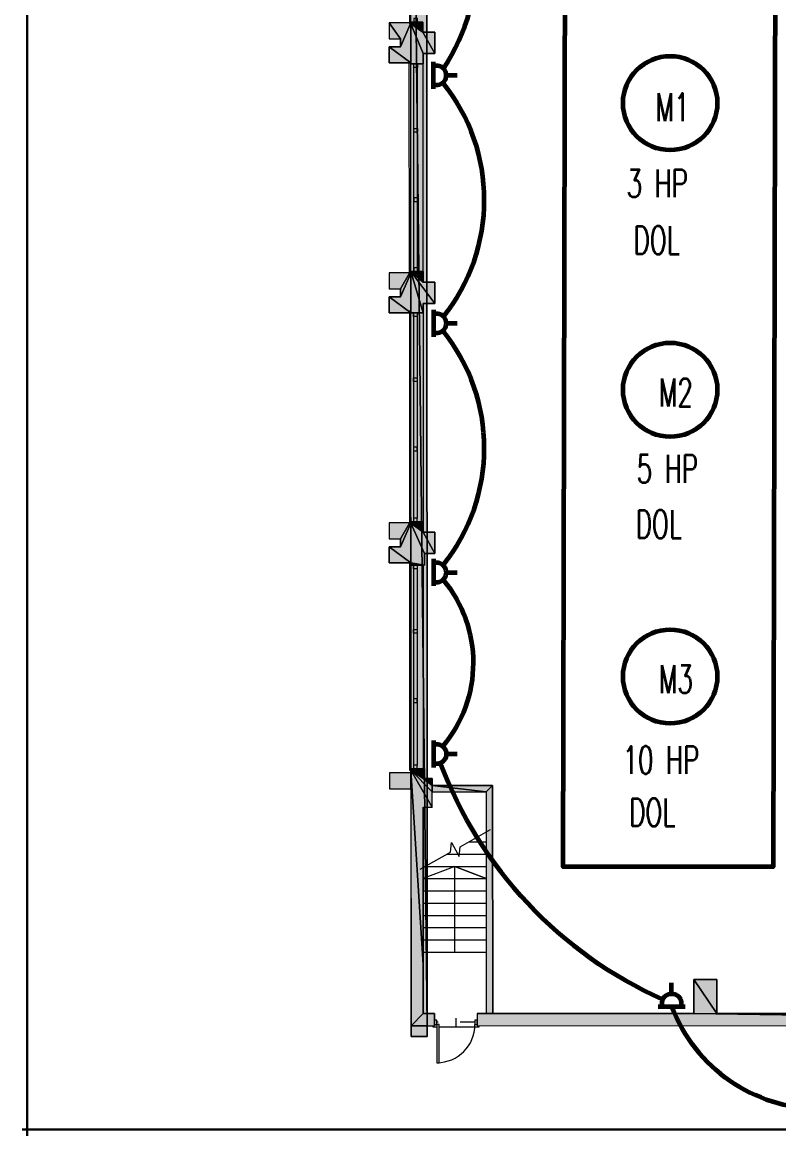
# Model space of a CAD drawing. Extents: x 96344 to 218910, y 99815 to 249769.
# Drawn here: x 96344 to 111768, y 99815 to 122529 of the extents above; entities that cross this region are included whole.
import ezdxf

# ---------------------------------------------------------------- set-up
doc = ezdxf.new("R2010")
doc.units = 0
doc.header["$LTSCALE"] = 25
doc.header["$MEASUREMENT"] = 0
doc.linetypes.add('DASHSPACE', pattern=[30, 12, -18])
for name, color, linetype, lineweight in [('frame', 170, 'Continuous', 30), ('sockets', 1, 'Continuous', 60), ('wiring', 3, 'Continuous', 60), ('www.cadblocksfree.com', 7, 'Continuous', 9)]:
    doc.layers.add(name, color=color, linetype=linetype, lineweight=lineweight)
doc.layers.add('TEXT', color=3, linetype='Continuous')
doc.styles.add('ROMDIM', font='romans.shx', dxfattribs={"width": 0.65})

# ---------------------------------------------------------------- blocks, each defined once
blk = doc.blocks.new('E-S03')
at = {"layer": 'sockets', "color": 4, "linetype": 'Continuous'}
blk.add_line((-2.853041976538851e-10, 303.5822377014583), (-2.853041976538851e-10, 483.5822377014583), dxfattribs=at)
at = {"layer": 'sockets', "color": 0, "linetype": 'Continuous'}
blk.add_line((-224.9223381104705, 87.58223770145833), (224.9223381104587, 87.58223770145833), dxfattribs=at)
blk.add_arc((-2.853041976538851e-10, 143.5348527414734), 160.0473849599849, 339.5371298926158, 200.4628701073836, dxfattribs=at)
blk = doc.blocks.new('power switch')
at = {"layer": 'sockets', "xscale": 1.225727712499896, "yscale": 1.22572771995423, "zscale": 1.225727718463246, "rotation": 270}
blk.add_blockref('E-S03', (104738.9575617199, 126550.3999091191), dxfattribs=at)

msp = doc.modelspace()

# ---------------------------------------------------------------- linework, layer by layer
at = {"layer": 'frame', "lineweight": 30}
msp.add_line((96440.68291953005, 135982.8086686466), (96440.68291953005, 99814.53880783383), dxfattribs=at)
at = {"layer": 'frame'}
msp.add_line((154441.0799126798, 99939.23953701682), (96344.39174410063, 99939.23953701682), dxfattribs=at)
at = {"layer": 'wiring'}
for centre, radius, start, end in [((101193.0927446196, 123995.7883393324), 4450.038084129908, 327.197612444371, 32.87029114949141), ((101953.4087652161, 118903.6865263429), 3811.727826669897, 321.1976460758913, 38.89539798734049), ((101953.4087656617, 113842.8196823152), 3811.727826669897, 321.1976460758943, 38.89539798735665), ((102901.8177779799, 109464.8789743988), 2641.947639798957, 319.7343222648129, 39.90921936623925), ((112892.5972367377, 110425.2236209666), 8569.371610294045, 200.5045413616338, 245.9573485616201), ((112597.1117138139, 103588.2002359605), 3219.774858326927, 200.7782668444766, 339.113816828264)]:
    msp.add_arc(centre, radius, start, end, dxfattribs=at)
at = {"layer": 'www.cadblocksfree.com', "lineweight": 9}
for p, q in [((104600.3805132675, 102059.1391877044), (104262.582721722, 132248.0549081901)), ((104262.582721722, 132248.0549081901), (104600.3805132675, 102059.1391877044)), ((104270.4626087284, 101839.0790984876), (104262.582721722, 132248.0549081901)), ((104600.3805132675, 102059.1391877044), (104592.6662719374, 132028.1656548941)), ((104592.6662719374, 132028.1656548941), (104600.3805132675, 102059.1391877044)), ((104264.0270712061, 122519.0856101436), (103825.1255381029, 122518.982431111)), ((104265.1031119452, 122519.0614524646), (103825.1255381029, 122518.982431111)), ((103825.1255381029, 122518.982431111), (104055.2016020391, 122189.01436637)), ((104055.2016020391, 122189.01436637), (103825.1255381029, 122518.982431111)), ((103825.1255381029, 122518.982431111), (103825.2058321277, 122188.9758062395)), ((103825.1255381029, 122518.982431111), (103825.2058321277, 122188.9758062395)), ((104264.0270712061, 122519.0856101436), (104055.2447862925, 122029.0174941766)), ((104055.2447862925, 122029.0174941766), (104264.0270712061, 122519.0856101436)), ((104265.306884248, 121699.0513305281), (104264.0270712061, 122519.0856101436)), ((104513.9665051288, 122529.1187133256), (104265.1091864271, 122529.0743329493)), ((104266.2197901945, 122499.0484658997), (104265.3357267695, 121679.0727495134)), ((104266.2380136402, 122529.0871073537), (104266.2197901945, 122499.0484658997)), ((104515.279864344, 121889.133751085), (104266.2197901945, 122499.0484658997)), ((104266.2197901945, 122499.0484658997), (104515.279864344, 121889.133751085)), ((104514.0263829398, 122329.1174991482), (104266.2197901945, 122499.0484658997)), ((104266.2197901945, 122499.0484658997), (104514.0263829398, 122329.1174991482)), ((104513.9665051288, 122529.1187133256), (104266.2380136402, 122529.0871073537)), ((104514.0263829398, 122329.1174991482), (104266.2380136402, 122529.0871073537)), ((104266.2380136402, 122529.0871073537), (104514.0263829398, 122329.1174991482)), ((104514.0263829398, 122329.1174991482), (104513.9665051288, 122529.1187133256)), ((104513.9665051288, 122529.1187133256), (104514.0263829398, 122329.1174991482)), ((104755.1402705718, 122329.1832549439), (104514.0263829398, 122329.1174991482)), ((104514.0263829398, 122329.1174991482), (104755.1402705718, 122329.1832549439)), ((104755.2649247628, 121889.1867324763), (104514.0263829398, 122329.1174991482)), ((104514.0263829398, 122329.1174991482), (104755.2649247628, 121889.1867324763)), ((104755.2649247628, 121889.1867324763), (104755.1402705718, 122329.1832549439)), ((104755.1402705718, 122329.1832549439), (104755.2649247628, 121889.1867324763)), ((103825.2058321277, 122188.9758062395), (104055.2016020391, 122189.01436637)), ((103825.2058321277, 122188.9758062395), (104055.2016020391, 122189.01436637)), ((104055.2447862925, 122029.0174941766), (103825.249016381, 122028.978934046)), ((103825.249016381, 122028.978934046), (104055.2447862925, 122029.0174941766)), ((103825.249016381, 122028.978934046), (104265.306884248, 121699.0513305281)), ((104265.306884248, 121699.0513305281), (103825.249016381, 122028.978934046)), ((103825.249016381, 122028.978934046), (103825.3293104057, 121698.9723091745)), ((103825.3293104057, 121698.9723091745), (103825.249016381, 122028.978934046)), ((104055.2016020391, 122189.01436637), (104055.2447862925, 122029.0174941766)), ((104055.2447862925, 122029.0174941766), (104055.2016020391, 122189.01436637)), ((104515.279864344, 121889.133751085), (104755.2649247628, 121889.1867324763)), ((104755.2649247628, 121889.1867324763), (104515.279864344, 121889.133751085)), ((104515.3218726843, 121679.1299042942), (104515.279864344, 121889.133751085)), ((104515.279864344, 121889.133751085), (104515.3218726843, 121679.1299042942)), ((103825.3293104057, 121698.9723091745), (104265.306884248, 121699.0513305281)), ((104265.306884248, 121699.0513305281), (103825.3293104057, 121698.9723091745)), ((104265.3357267695, 121679.0727495134), (104515.3218726843, 121679.1299042942)), ((104515.3218726843, 121679.1299042942), (104265.3357267695, 121679.0727495134)), ((104327.5278031882, 117444.0716936125), (104326.4752005837, 121604.0949784226)), ((104402.5623376453, 117444.1214600748), (104401.4687435554, 121604.0975649302)), ((104516.4196003992, 117444.138213607), (104515.3218726843, 121679.1299042942)), ((104516.4196003992, 117444.138213607), (104266.4334544844, 117444.0810588263)), ((104516.4196003992, 117444.138213607), (104266.4334544844, 117444.0810588263)), ((104756.6005768398, 116789.1977276036), (104266.4334544844, 117444.0810588263)), ((104266.4334544844, 117444.0810588263), (104516.6522152236, 116604.1495106558)), ((104266.4334544844, 117444.0810588263), (104756.6005768398, 116789.1977276036)), ((104516.49086223, 117229.1412686799), (104266.4334544844, 117444.0810588263)), ((104266.4334544844, 117444.0810588263), (104516.49086223, 117229.1412686799)), ((104516.6522152236, 116604.1495106558), (104266.4334544844, 117444.0810588263)), ((104266.4334544844, 117444.0810588263), (104266.6660693087, 116604.0923558751)), ((104516.49086223, 117229.1412686799), (104516.4196003992, 117444.138213607)), ((104516.4196003992, 117444.138213607), (104516.49086223, 117229.1412686799)), ((104236.452966036, 117414.0770771587), (103826.4113134562, 117418.1260191107)), ((103826.4113134562, 117418.1260191107), (103826.5004927194, 117088.939621412)), ((104266.4387640223, 117419.0724475919), (103826.4201986946, 117418.9462462836)), ((103826.4201986946, 117418.9462462836), (103826.5004927194, 117088.939621412)), ((104236.452966036, 117414.0770771587), (104056.5254591275, 117089.0356093686)), ((104056.5254591275, 117089.0356093686), (104236.452966036, 117414.0770771587)), ((104056.5686433809, 116929.0387371752), (104265.3273953109, 117414.0768229225)), ((104265.3273953109, 117414.0768229225), (104056.5686433809, 116929.0387371752)), ((104265.3273953109, 117414.0768229225), (104236.452966036, 117414.0770771587)), ((104266.6425363251, 116599.0623256554), (104265.3273953109, 117414.0768229225)), ((104756.4759226488, 117229.1942500712), (104516.49086223, 117229.1412686799)), ((104516.49086223, 117229.1412686799), (104756.4759226488, 117229.1942500712)), ((104756.6005768398, 116789.1977276036), (104756.4759226488, 117229.1942500712)), ((104756.4759226488, 117229.1942500712), (104756.6005768398, 116789.1977276036)), ((103826.5004927194, 117088.939621412), (104056.5254591275, 117089.0356093686)), ((103826.5004927194, 117088.939621412), (104056.5254591275, 117089.0356093686)), ((104056.5254591275, 117089.0356093686), (104056.5686433809, 116929.0387371752)), ((104056.5686433809, 116929.0387371752), (104056.5254591275, 117089.0356093686)), ((104056.5686433809, 116929.0387371752), (103826.5436769727, 116928.9427492186)), ((103826.5436769727, 116928.9427492186), (104056.5686433809, 116929.0387371752)), ((103826.5436769727, 116928.9427492186), (104266.6425363251, 116599.0623256554)), ((104266.6425363251, 116599.0623256554), (103826.5436769727, 116928.9427492186)), ((103826.5436769727, 116928.9427492186), (103826.6239709974, 116598.936124347)), ((103826.6239709974, 116598.936124347), (103826.5436769727, 116928.9427492186)), ((104516.6037214324, 116789.1549940836), (104756.6005768398, 116789.1977276036)), ((104756.6005768398, 116789.1977276036), (104516.6037214324, 116789.1549940836)), ((104516.6522152236, 116604.1495106558), (104516.6037214324, 116789.1549940836)), ((104516.6037214324, 116789.1549940836), (104516.6522152236, 116604.1495106558)), ((103826.6239709974, 116598.936124347), (104266.6425363251, 116599.0623256554)), ((104266.6425363251, 116599.0623256554), (103826.6239709974, 116598.936124347)), ((104266.6660693087, 116604.0923558751), (104516.6522152236, 116604.1495106558)), ((104516.6522152236, 116604.1495106558), (104266.6660693087, 116604.0923558751)), ((104317.7593325166, 116604.0788172719), (104318.8347031607, 112414.0640709623)), ((104392.7528754883, 116604.0814037794), (104393.8574426291, 112414.124085296)), ((104516.6522152236, 116604.1495106558), (104517.7317194927, 112339.1191785146)), ((104237.7532901407, 112309.0682899376), (103827.7380802949, 112317.3167870652)), ((103827.7380802949, 112317.3167870652), (103827.8361447964, 111988.9506165393)), ((104267.7626211107, 112319.0936905905), (103827.7558507717, 112318.9572414109)), ((103827.7558507717, 112318.9572414109), (103827.8361447964, 111988.9506165393)), ((104237.7532901407, 112309.0682899376), (104057.8201197193, 111988.9994245412)), ((104057.8201197193, 111988.9994245412), (104237.7532901407, 112309.0682899376)), ((104057.8633039726, 111829.0025523478), (104267.7447516401, 112309.0910579772)), ((104267.7447516401, 112309.0910579772), (104057.8633039726, 111829.0025523478)), ((104267.7447516401, 112309.0910579772), (104237.7532901407, 112309.0682899376)), ((104267.7455735778, 112339.0620237339), (104267.7447516401, 112309.0910579772)), ((104267.9545984248, 111499.0938165253), (104267.7447516401, 112309.0910579772)), ((104517.7317194927, 112339.1191785146), (104267.7455735778, 112339.0620237339)), ((104517.7317194927, 112339.1191785146), (104267.7455735778, 112339.0620237339)), ((104517.8147193184, 112129.1625116785), (104267.7455735778, 112339.0620237339)), ((104267.7455735778, 112339.0620237339), (104517.8147193184, 112129.1625116785)), ((104267.7565466288, 112309.0808101058), (104267.9663934135, 111499.083568654)), ((104542.9274890011, 111689.1477087714), (104267.7565466288, 112309.0808101058)), ((104267.7565466288, 112309.0808101058), (104542.9274890011, 111689.1477087714)), ((104517.8147193184, 112129.1625116785), (104267.7565466288, 112309.0808101058)), ((104267.7565466288, 112309.0808101058), (104517.8147193184, 112129.1625116785)), ((104517.8147193184, 112129.1625116785), (104517.7317194927, 112339.1191785146)), ((104517.7317194927, 112339.1191785146), (104517.8147193184, 112129.1625116785)), ((103827.8361447964, 111988.9506165393), (104057.8201197193, 111988.9994245412)), ((103827.8361447964, 111988.9506165393), (104057.8201197193, 111988.9994245412)), ((104057.8201197193, 111988.9994245412), (104057.8633039726, 111829.0025523478)), ((104057.8633039726, 111829.0025523478), (104057.8201197193, 111988.9994245412)), ((104757.8115747259, 112129.2052451985), (104517.8147193184, 112129.1625116785)), ((104517.8147193184, 112129.1625116785), (104757.8115747259, 112129.2052451985)), ((104757.9244339282, 111689.2189706022), (104517.8147193184, 112129.1625116785)), ((104517.8147193184, 112129.1625116785), (104757.9244339282, 111689.2189706022)), ((104757.9244339282, 111689.2189706022), (104757.8115747259, 112129.2052451985)), ((104757.8115747259, 112129.2052451985), (104757.9244339282, 111689.2189706022)), ((104057.8633039726, 111829.0025523478), (103827.8793290498, 111828.9537443459)), ((103827.8793290498, 111828.9537443459), (104057.8633039726, 111829.0025523478)), ((103827.8793290498, 111828.9537443459), (104267.9545984248, 111499.0938165253)), ((104267.9545984248, 111499.0938165253), (103827.8793290498, 111828.9537443459)), ((103827.8793290498, 111828.9537443459), (103827.9596230745, 111498.9471194743)), ((103827.9596230745, 111498.9471194743), (103827.8793290498, 111828.9537443459)), ((104542.9274890011, 111689.1477087714), (104757.9244339282, 111689.2189706022)), ((104757.9244339282, 111689.2189706022), (104542.9274890011, 111689.1477087714)), ((104542.9748068794, 111454.1352507462), (104542.9274890011, 111689.1477087714)), ((104542.9274890011, 111689.1477087714), (104542.9748068794, 111454.1352507462)), ((103827.9596230745, 111498.9471194743), (104267.9545984248, 111499.0938165253)), ((104267.9663934135, 111499.083568654), (103827.9596230745, 111498.9471194743)), ((104267.9545984248, 111499.0938165253), (104267.9595539875, 111454.0491964503)), ((104517.9866913877, 111454.1535311857), (104267.9595539875, 111454.0491964503)), ((104267.9595539875, 111454.0491964503), (104542.9748068794, 111454.1352507462)), ((104542.9748068794, 111454.1352507462), (104267.9595539875, 111454.0491964503)), ((104267.9663934135, 111499.083568654), (104542.9748068794, 111454.1352507462)), ((104542.9748068794, 111454.1352507462), (104267.9663934135, 111499.083568654)), ((104319.0938086807, 111454.0828378017), (104320.1658106439, 107374.105169043)), ((104394.0873516524, 111454.0854243094), (104395.1593536156, 107374.1077555506)), ((104517.9866913877, 111454.1535311857), (104519.0628269759, 107299.1602765953)), ((104269.0572817024, 107219.0575057631), (103829.0797078601, 107218.9784844095)), ((104269.0572817024, 107219.0575057631), (103829.0797078601, 107218.9784844095)), ((103829.0797078601, 107218.9784844095), (103829.1600018848, 106888.9718595379)), ((103829.0797078601, 107218.9784844095), (103829.1600018848, 106888.9718595379)), ((104519.0628269759, 107299.1602765953), (104269.0356895757, 107299.0559418598)), ((104519.0628269759, 107299.1602765953), (104269.0356895757, 107299.0559418598)), ((104269.0356895757, 107299.0559418598), (104269.0584576153, 107269.0644803605)), ((104269.0356895757, 107299.0559418598), (104269.0572817024, 107219.0575057631)), ((104269.1375757271, 106889.0508808915), (104269.0572817024, 107219.0575057631)), ((104520.0901147977, 103309.1364965919), (104269.0584576153, 107269.0644803605)), ((104269.0584576153, 107269.0644803605), (104270.3856833846, 102059.0486458083)), ((104269.0584576153, 107269.0644803605), (104519.1227047869, 107099.1590624178)), ((104519.1227047869, 107099.1590624178), (104269.0584576153, 107269.0644803605)), ((104269.0584576153, 107269.0644803605), (104704.1629461602, 106829.1838543362)), ((104269.0584576153, 107269.0644803605), (104520.0901147977, 103309.1364965919)), ((104704.2671841375, 106519.1927425626), (104269.0584576153, 107269.0644803605)), ((104269.0584576153, 107269.0644803605), (104704.2671841375, 106519.1927425626)), ((104704.1629461602, 106829.1838543362), (104269.0584576153, 107269.0644803605)), ((104279.0367750717, 107299.0601152492), (104519.0628269759, 107299.1602765953)), ((104519.1227047869, 107099.1590624178), (104519.0628269759, 107299.1602765953)), ((104519.0628269759, 107299.1602765953), (104519.1227047869, 107099.1590624178)), ((104704.0871967293, 107099.1603762543), (104519.1227047869, 107099.1590624178)), ((104519.1227047869, 107099.1590624178), (104704.0871967293, 107099.1603762543)), ((104704.1425299465, 106959.1892650302), (104519.1227047869, 107099.1590624178)), ((104519.1227047869, 107099.1590624178), (104704.1425299465, 106959.1892650302)), ((104704.1425299465, 106959.1892650302), (104704.0871967293, 107099.1603762543)), ((104704.0871967293, 107099.1603762543), (104704.1425299465, 106959.1892650302)), ((103829.1600018848, 106888.9718595379), (104269.1375757271, 106889.0508808915)), ((103829.1600018848, 106888.9718595379), (104269.1375757271, 106889.0508808915)), ((104269.1375757271, 106889.0508808915), (104270.4626087284, 101839.0790984876)), ((105934.1356699913, 106959.4933763671), (104704.1425299465, 106959.1892650302)), ((104704.1425299465, 106959.1892650302), (105934.1356699913, 106959.4933763671)), ((104704.1629461602, 106829.1838543362), (104704.1425299465, 106959.1892650302)), ((104704.1425299465, 106959.1892650302), (104704.1629461602, 106829.1838543362)), ((105804.1829662423, 106829.4808915653), (104704.1425299465, 106959.1892650302)), ((104704.1425299465, 106959.1892650302), (105804.1829662423, 106829.4808915653)), ((104704.1629461602, 106829.1838543362), (105804.1829662423, 106829.4808915653)), ((104704.1629461602, 106829.1838543362), (105804.1829662423, 106829.4808915653)), ((104704.2671841375, 106519.1927425626), (104704.1629461602, 106829.1838543362)), ((104704.2671841375, 106519.1927425626), (104704.1629461602, 106829.1838543362)), ((105934.1356699913, 106959.4933763671), (105804.1829662423, 106829.4808915653)), ((105804.1829662423, 106829.4808915653), (105934.1356699913, 106959.4933763671)), ((105804.1829662423, 106829.4808915653), (105805.3386309112, 102309.4595203843)), ((105804.1829662423, 106829.4808915653), (105805.3386309112, 102309.4595203843)), ((105935.3527423593, 102309.5137744467), (105934.1356699913, 106959.4933763671)), ((105934.1356699913, 106959.4933763671), (105935.3527423593, 102309.5137744467)), ((104519.2617007097, 106519.1442487714), (104704.2671841375, 106519.1927425626)), ((104519.2617007097, 106519.1442487714), (104704.2671841375, 106519.1927425626)), ((104520.0901147977, 103309.1364965919), (104519.2617007097, 106519.1442487714)), ((104519.2617007097, 106519.1442487714), (104520.3541188867, 102309.1611693186)), ((105447.5940872817, 105809.3657554493), (105804.4348213675, 105809.4798033226)), ((105004.3769051382, 105559.2464105771), (105804.4935232656, 105559.4716145478)), ((104519.5795081278, 105309.1548268359), (105804.5522251636, 105309.4634257729)), ((105162.07176414, 105309.3040023688), (104519.6382100258, 105059.1466380611)), ((105162.5118739232, 103559.3041087709), (105162.07176414, 105309.3040023688)), ((105162.07176414, 105309.3040023688), (105804.6109270617, 105059.4552369981)), ((105804.6109270617, 105059.4552369981), (105162.07176414, 105309.3040023688)), ((104519.6382100258, 105059.1466380611), (105804.6109270617, 105059.4552369981)), ((104519.6969119239, 104809.1384492863), (105804.7106204451, 104809.494228178)), ((104519.755613822, 104559.1302605114), (105804.7693223432, 104559.4860394031)), ((104519.8143157201, 104309.1220717366), (105804.8280242413, 104309.4778506283)), ((104519.8730176182, 104059.1138829617), (105804.8867261393, 104059.4696618535)), ((104519.9727110016, 103809.1528741416), (105804.9454280374, 103809.4614730786)), ((104520.0314128997, 103559.1446853668), (105805.0041299355, 103559.4532843037)), ((104520.3541188867, 102309.1611693186), (104520.0901147977, 103309.1364965919)), ((104520.3541188867, 102309.1611693186), (104520.0901147977, 103309.1364965919)), ((110505.1741420713, 103000.6934701878), (110035.1523202556, 103000.5547487112)), ((110035.1523202556, 103000.5547487112), (110505.1741420713, 103000.6934701878)), ((110035.1523202556, 103000.5547487112), (110035.3356763447, 102310.5500374688)), ((110505.3457031717, 102310.6990068167), (110035.1523202556, 103000.5547487112)), ((110035.1523202556, 103000.5547487112), (110505.3457031717, 102310.6990068167)), ((110035.3356763447, 102310.5500374688), (110035.1523202556, 103000.5547487112)), ((110505.3457031717, 102310.6990068167), (110505.1741420713, 103000.6934701878)), ((110505.1741420713, 103000.6934701878), (110505.3457031717, 102310.6990068167)), ((104270.3856833846, 102059.0486458083), (104520.3541188867, 102309.1611693186)), ((104520.3541188867, 102309.1611693186), (104270.3856833846, 102059.0486458083)), ((104750.3498887982, 102309.1997294492), (104520.3541188867, 102309.1611693186)), ((104520.3541188867, 102309.1611693186), (104750.3498887982, 102309.1997294492)), ((104750.4085906963, 102059.1915406743), (104750.3498887982, 102309.1997294492)), ((104750.3498887982, 102309.1997294492), (104750.4085906963, 102059.1915406743)), ((110035.3356763447, 102310.5500374688), (105620.3331474834, 102309.4110265931)), ((105620.3331474834, 102309.4110265931), (110035.3356763447, 102310.5500374688)), ((105620.3331474834, 102309.4110265931), (105620.3918493815, 102059.4028378182)), ((105620.3331474834, 102309.4110265931), (105620.3918493815, 102059.4028378182)), ((105620.3331474834, 102309.4110265931), (105620.3918493815, 102059.4028378182)), ((105805.3386309112, 102309.4595203843), (105935.3527423593, 102309.5137744467)), ((116025.342401626, 102312.1186755746), (110505.3457031717, 102310.6990068167)), ((110505.3457031717, 102310.6990068167), (116025.342401626, 102312.1186755746)), ((104270.3856833846, 102059.0486458083), (104750.4085906963, 102059.1915406743)), ((104600.3805132675, 102059.1391877044), (104270.3856833846, 102059.0486458083)), ((104270.3856833846, 102059.0486458083), (104270.4626087284, 101839.0790984876)), ((104600.3805132675, 102059.1391877044), (104750.4085906963, 102059.1915406743)), ((104600.4692336, 101839.1593925123), (104600.3805132675, 102059.1391877044)), ((104600.3805132675, 102059.1391877044), (104600.4692336, 101839.1593925123)), ((104600.3805132675, 102059.1391877044), (104600.4692336, 101839.1593925123)), ((104796.7788188684, 102081.4963622218), (104796.7478015534, 102174.2533703846)), ((105574.0047956898, 102174.4690351795), (105574.0358130048, 102081.7120270167)), ((104270.4626087284, 101839.0790984876), (104600.4692336, 101839.1593925123)), ((104600.4692336, 101839.1593925123), (104270.4626087284, 101839.0790984876)), ((104600.4692336, 101839.1593925123), (104270.4626087284, 101839.0790984876))]:
    msp.add_line(p, q, dxfattribs=at)
at = {"layer": 'www.cadblocksfree.com', "lineweight": 9, "ltscale": 0.000390625}
for p, q in [((104267.7447516401, 112309.0910579772), (104267.7565466288, 112309.0808101058)), ((104267.9663934135, 111499.083568654), (104267.9545984248, 111499.0938165253))]:
    msp.add_line(p, q, dxfattribs=at)
at = {"layer": 'www.cadblocksfree.com', "color": 9, "lineweight": 9}
for p, q in [((110035.3356763447, 102310.5500374688), (126115.3907627908, 102064.7153879276)), ((126115.3907627908, 102064.7153879276), (110035.3356763447, 102310.5500374688)), ((126115.3907627908, 102064.7153879276), (110505.3457031717, 102310.6990068167)), ((110505.3457031717, 102310.6990068167), (126115.3907627908, 102064.7153879276)), ((105620.3918493815, 102059.4028378182), (126115.3907627908, 102064.7153879276))]:
    msp.add_line(p, q, dxfattribs=at)
at = {"layer": 'www.cadblocksfree.com', "linetype": 'DASHSPACE', "lineweight": 9}
for p, q in [((105574.0262018417, 102128.0854071624), (104796.7574127166, 102127.8799902389)), ((105185.3551909416, 102211.4301681985), (105185.3874321313, 102044.4880492481))]:
    msp.add_line(p, q, dxfattribs=at)
at = {"layer": 'www.cadblocksfree.com', "color": 4, "lineweight": 9}
msp.add_line((105620.3918493815, 102059.4028378182), (126115.3907627908, 102064.7153879276), dxfattribs=at)
at = {"layer": 'www.cadblocksfree.com', "lineweight": 9}
for points in [[(104263.9997897238, 126804.3143841981), (104263.9770216842, 126834.3058456974), (104234.0147566816, 126834.3405054839), (104236.2575251918, 122499.0831256861), (104266.2197901945, 122499.0484658997), (104266.2380136402, 122529.0871073537)], [(104266.4334544844, 117444.0810588263), (104266.456222524, 117414.0895973269), (104236.452966036, 117414.0770771587), (104235.3097022419, 121709.0516908445), (104265.3129587299, 121709.0642110127), (104265.3357267695, 121679.0727495134)], [(104266.6660693087, 116604.0923558751), (104266.6433012691, 116634.0838173744), (104236.6400447811, 116634.0712972062), (104237.7532901407, 112309.0682899376), (104267.7565466288, 112309.0808101058), (104267.7455735778, 112339.0620237339)], [(104267.9595539875, 111454.0491964503), (104267.9777774333, 111484.0878379043), (104237.9745209453, 111484.0753177361), (104239.0552011273, 107269.0519601922), (104269.0584576153, 107269.0644803605), (104269.0356895757, 107299.0559418598)], [(104456.841043876, 105250.2353200823), (105075.9526214192, 105599.6210203567), (105093.7277489143, 105795.5936648808), (105252.893317307, 105513.5324321377), (105270.6684448021, 105709.5050766617), (105889.7800223453, 106058.8907769361)], [(104796.8031917643, 102029.2317331982), (104750.4195637472, 102029.2103270463), (104720.4163072592, 102029.1978068781), (104720.4053342083, 102059.1790205061)], [(105620.3918493815, 102059.4028378182), (105650.3951058695, 102059.4153579865), (105650.4060789205, 102029.4341443584), (104843.145828296, 102029.2059593953)]]:
    msp.add_lwpolyline(points, dxfattribs=at)
at = {"layer": 'www.cadblocksfree.com', "lineweight": 60}
msp.add_lwpolyline([(107410.970025206, 123804.551792455), (111698.1140571272, 123804.551792455), (111657.2182026416, 105298.7135072753), (107370.0741707204, 105298.7135072753)], close=True, dxfattribs=at)
at = {"layer": 'www.cadblocksfree.com', "lineweight": 9}
for points in [[(104326.2445266163, 122529.1121476902), (104401.238069588, 122529.1147341979), (104401.2164774613, 122609.1131702946), (104326.2229344896, 122609.1105837869)], [(104326.4710669587, 121679.1105642543), (104401.4646099304, 121679.1131507619), (104401.4687435554, 121604.0975649302), (104326.4752005837, 121604.0949784226)], [(104326.775366506, 120363.9008200242), (104401.7981059744, 120363.9608343579), (104401.8022395993, 120288.9452485262), (104326.8204916163, 120288.9324141472)], [(104327.1734799616, 118874.2439378323), (104402.1552279446, 118874.2567722112), (104402.1510943197, 118949.2723580429), (104327.1693463367, 118949.259523664)], [(104327.5278031882, 117444.0716936125), (104402.5623376453, 117444.1214600748), (104402.517212535, 117519.0898659518), (104327.5236695633, 117519.0872794442)], [(104317.7593325166, 116604.0788172719), (104392.7528754883, 116604.0814037794), (104392.7980005986, 116529.1129979024), (104317.7634661415, 116529.0632314401)], [(104318.116007569, 115273.9205222468), (104393.097755552, 115273.9333566257), (104393.1428806623, 115198.9649507487), (104318.1201411939, 115198.9049364151)], [(104318.5141210246, 113784.2636400548), (104393.4958690076, 113784.2764744338), (104393.4917353827, 113859.2920602655), (104318.4689959143, 113859.2320459318)], [(104318.879828271, 112339.0956650853), (104393.861576254, 112339.1084994643), (104393.8574426291, 112414.124085296), (104318.8347031607, 112414.0640709623)], [(104319.0938086807, 111454.0828378017), (104394.0873516524, 111454.0854243094), (104394.1324767627, 111379.1170184323), (104319.0979423056, 111379.06725197)], [(104319.4390997133, 110138.9202735264), (104394.4208476964, 110138.9331079053), (104394.4659728067, 110063.9647020283), (104319.4432333383, 110063.9046876946)], [(104319.837213169, 108649.2633913344), (104394.818961152, 108649.2762257133), (104394.8148275271, 108724.2918115451), (104319.7920880586, 108724.2317972114)], [(104320.1699442689, 107299.0895832113), (104395.1634872406, 107299.0921697189), (104395.1593536156, 107374.1077555506), (104320.1658106439, 107374.105169043)], [(104796.7788188684, 102081.4963622218), (104796.7478015534, 102174.2533703846), (104750.3641735363, 102174.2319642328), (104750.3951908513, 102081.47495607)], [(104843.345820949, 101304.2474321312), (104843.1624468855, 102081.5177683737), (104796.7788188684, 102081.4963622218), (104796.9621929319, 101304.2260259794)], [(105620.4194410219, 102081.7334331686), (105620.3884237069, 102174.4904413314), (105574.0047956898, 102174.4690351795), (105574.0358130048, 102081.7120270167)]]:
    msp.add_lwpolyline(points, close=True, dxfattribs=at)
at = {"layer": 'www.cadblocksfree.com', "lineweight": 60}
for centre in [(109554.5420411666, 120880.2026624939), (109554.5420411666, 115031.5044025717), (109554.5420411666, 109182.8061426495)]:
    msp.add_circle(centre, 960.2348006702668, dxfattribs=at)
at = {"layer": 'www.cadblocksfree.com', "lineweight": 9}
msp.add_arc((104796.7788188684, 102081.4963622218), 777.2494506835936, 270.0148309155148, 0.01480951531095007, dxfattribs=at)
for points in [[(104262.582721722, 132248.0549081901), (104592.5775516049, 132248.1454500862), (104600.3805132675, 102059.1391877044), (104592.6662719374, 132028.1656548941)], [(104262.582721722, 132248.0549081901), (104600.3805132675, 102059.1391877044), (104270.4626087284, 101839.0790984876), (104600.4692336, 101839.1593925123)], [(104055.2016020391, 122189.01436637), (104055.2447862925, 122029.0174941766), (103825.1255381029, 122518.982431111), (104264.0270712061, 122519.0856101436)], [(104055.2016020391, 122189.01436637), (103825.1255381029, 122518.982431111), (103825.2058321277, 122188.9758062395)], [(104055.2447862925, 122029.0174941766), (103825.249016381, 122028.978934046), (104264.0270712061, 122519.0856101436), (104265.306884248, 121699.0513305281)], [(104266.2197901945, 122499.0484658997), (104265.3357267695, 121679.0727495134), (104515.279864344, 121889.133751085), (104515.3218726843, 121679.1299042942)], [(104266.2197901945, 122499.0484658997), (104514.0263829398, 122329.1174991482), (104266.2380136402, 122529.0871073537)], [(104266.2197901945, 122499.0484658997), (104515.279864344, 121889.133751085), (104514.0263829398, 122329.1174991482), (104755.2649247628, 121889.1867324763)], [(104513.9665051288, 122529.1187133256), (104266.2380136402, 122529.0871073537), (104514.0263829398, 122329.1174991482)], [(104514.0263829398, 122329.1174991482), (104755.2649247628, 121889.1867324763), (104755.1402705718, 122329.1832549439)], [(104265.306884248, 121699.0513305281), (103825.249016381, 122028.978934046), (103825.3293104057, 121698.9723091745)], [(104516.4196003992, 117444.138213607), (104266.4334544844, 117444.0810588263), (104516.49086223, 117229.1412686799)], [(104266.4334544844, 117444.0810588263), (104516.6522152236, 116604.1495106558), (104756.6005768398, 116789.1977276036), (104516.6037214324, 116789.1549940836)], [(104516.49086223, 117229.1412686799), (104266.4334544844, 117444.0810588263), (104756.4759226488, 117229.1942500712), (104756.6005768398, 116789.1977276036)], [(104516.6522152236, 116604.1495106558), (104266.4334544844, 117444.0810588263), (104266.6660693087, 116604.0923558751)], [(104056.5254591275, 117089.0356093686), (104236.452966036, 117414.0770771587), (103826.5004927194, 117088.939621412), (103826.4113134562, 117418.1260191107)], [(104266.6425363251, 116599.0623256554), (104265.3273953109, 117414.0768229225), (103826.5436769727, 116928.9427492186), (104056.5686433809, 116929.0387371752)], [(104056.5254591275, 117089.0356093686), (104056.5686433809, 116929.0387371752), (104236.452966036, 117414.0770771587), (104265.3273953109, 117414.0768229225)], [(104266.6425363251, 116599.0623256554), (103826.5436769727, 116928.9427492186), (103826.6239709974, 116598.936124347)], [(104057.8201197193, 111988.9994245412), (104237.7532901407, 112309.0682899376), (103827.8361447964, 111988.9506165393), (103827.7380802949, 112317.3167870652)], [(104267.9545984248, 111499.0938165253), (104267.7447516401, 112309.0910579772), (103827.8793290498, 111828.9537443459), (104057.8633039726, 111829.0025523478)], [(104057.8201197193, 111988.9994245412), (104057.8633039726, 111829.0025523478), (104237.7532901407, 112309.0682899376), (104267.7447516401, 112309.0910579772)], [(104267.7565466288, 112309.0808101058), (104517.8147193184, 112129.1625116785), (104267.7447516401, 112309.0910579772), (104267.7455735778, 112339.0620237339)], [(104517.7317194927, 112339.1191785146), (104267.7455735778, 112339.0620237339), (104517.8147193184, 112129.1625116785)], [(104267.7565466288, 112309.0808101058), (104267.9663934135, 111499.083568654), (104542.9274890011, 111689.1477087714), (104542.9748068794, 111454.1352507462)], [(104267.7565466288, 112309.0808101058), (104542.9274890011, 111689.1477087714), (104517.8147193184, 112129.1625116785), (104757.9244339282, 111689.2189706022)], [(104517.8147193184, 112129.1625116785), (104757.9244339282, 111689.2189706022), (104757.8115747259, 112129.2052451985)], [(104267.9545984248, 111499.0938165253), (103827.8793290498, 111828.9537443459), (103827.9596230745, 111498.9471194743)], [(104267.9595539875, 111454.0491964503), (104542.9748068794, 111454.1352507462), (104267.9545984248, 111499.0938165253), (104267.9663934135, 111499.083568654)], [(103829.0797078601, 107218.9784844095), (103829.1600018848, 106888.9718595379), (104269.0572817024, 107219.0575057631), (104269.1375757271, 106889.0508808915)], [(104519.0628269759, 107299.1602765953), (104269.0356895757, 107299.0559418598), (104519.1227047869, 107099.1590624178), (104269.0584576153, 107269.0644803605)], [(104520.3541188867, 102309.1611693186), (104520.0901147977, 103309.1364965919), (104270.3856833846, 102059.0486458083), (104269.0584576153, 107269.0644803605)], [(104519.1227047869, 107099.1590624178), (104269.0584576153, 107269.0644803605), (104704.1425299465, 106959.1892650302), (104704.1629461602, 106829.1838543362)], [(104269.0584576153, 107269.0644803605), (104520.0901147977, 103309.1364965919), (104704.2671841375, 106519.1927425626), (104519.2617007097, 106519.1442487714)], [(104269.0584576153, 107269.0644803605), (104704.2671841375, 106519.1927425626), (104704.1629461602, 106829.1838543362)], [(104704.0871967293, 107099.1603762543), (104519.1227047869, 107099.1590624178), (104704.1425299465, 106959.1892650302)], [(105804.1829662423, 106829.4808915653), (105934.1356699913, 106959.4933763671), (104704.1425299465, 106959.1892650302)], [(104704.1425299465, 106959.1892650302), (104704.1629461602, 106829.1838543362), (105804.1829662423, 106829.4808915653)], [(105804.1829662423, 106829.4808915653), (105805.3386309112, 102309.4595203843), (105934.1356699913, 106959.4933763671), (105935.3527423593, 102309.5137744467)], [(110035.1523202556, 103000.5547487112), (110505.3457031717, 102310.6990068167), (110505.1741420713, 103000.6934701878)], [(104520.3541188867, 102309.1611693186), (104270.3856833846, 102059.0486458083), (104750.3498887982, 102309.1997294492), (104750.4085906963, 102059.1915406743)], [(104270.3856833846, 102059.0486458083), (104270.4626087284, 101839.0790984876), (104600.3805132675, 102059.1391877044), (104600.4692336, 101839.1593925123)]]:
    msp.add_solid(points, dxfattribs=at)
at = {"layer": 'www.cadblocksfree.com', "color": 9, "lineweight": 9}
for points in [[(110035.3356763447, 102310.5500374688), (126115.3907627908, 102064.7153879276), (110035.1523202556, 103000.5547487112), (110505.3457031717, 102310.6990068167)], [(105620.3331474834, 102309.4110265931), (105620.3918493815, 102059.4028378182), (110035.3356763447, 102310.5500374688), (126115.3907627908, 102064.7153879276)], [(110505.3457031717, 102310.6990068167), (126115.3907627908, 102064.7153879276), (116025.342401626, 102312.1186755746), (116505.3243174524, 102312.2143904858)]]:
    msp.add_solid(points, dxfattribs=at)

# ---------------------------------------------------------------- block references
at = {"layer": 'sockets'}
for p in [(-121.0334116708691, -5103.128538332749), (-119.7206398554263, -10162.90214067894), (-118.4078626009141, -15245.27898818503), (-117.3558719625289, -18948.1083630291)]:
    msp.add_blockref('power switch', p, dxfattribs=at)
at = {"layer": 'sockets', "xscale": -1, "rotation": 270.0000000002287}
msp.add_blockref('power switch', (-16965.67496971786, -2398.870486779502), dxfattribs=at)

# ---------------------------------------------------------------- texts
at = {"layer": 'TEXT', "color": 2, "char_height": 566.9035366525052, "attachment_point": 1, "style": 'ROMDIM'}
for s, width, insert in [('M1', 629.0501187192858, (109254.8061140185, 121080.5728121198)), ('3 HP', 3988.425751380972, (108666.4654393978, 119524.9700972213)), ('DOL', 629.0501187192858, (108805.4809574536, 118368.6126045509)), ('M2', 629.0501187192858, (109322.4069084566, 115259.6557121729)), ('5 HP', 3988.425751380972, (108872.1388756312, 113701.8778927163)), ('DOL', 629.0501187192858, (108850.0621617377, 112573.7872182394)), ('M3', 629.0501187192858, (109322.4069084566, 109410.9574522507)), ('10 HP', 3988.425751380972, (108582.5729990248, 107763.9015071882)), ('DOL', 629.0501187192858, (108716.3175803813, 106695.037807602))]:
    msp.add_mtext_dynamic_manual_height_columns(s, width=width, gutter_width=25, heights=[0], dxfattribs=dict(at, insert=insert))

doc.saveas('drawing.dxf')
